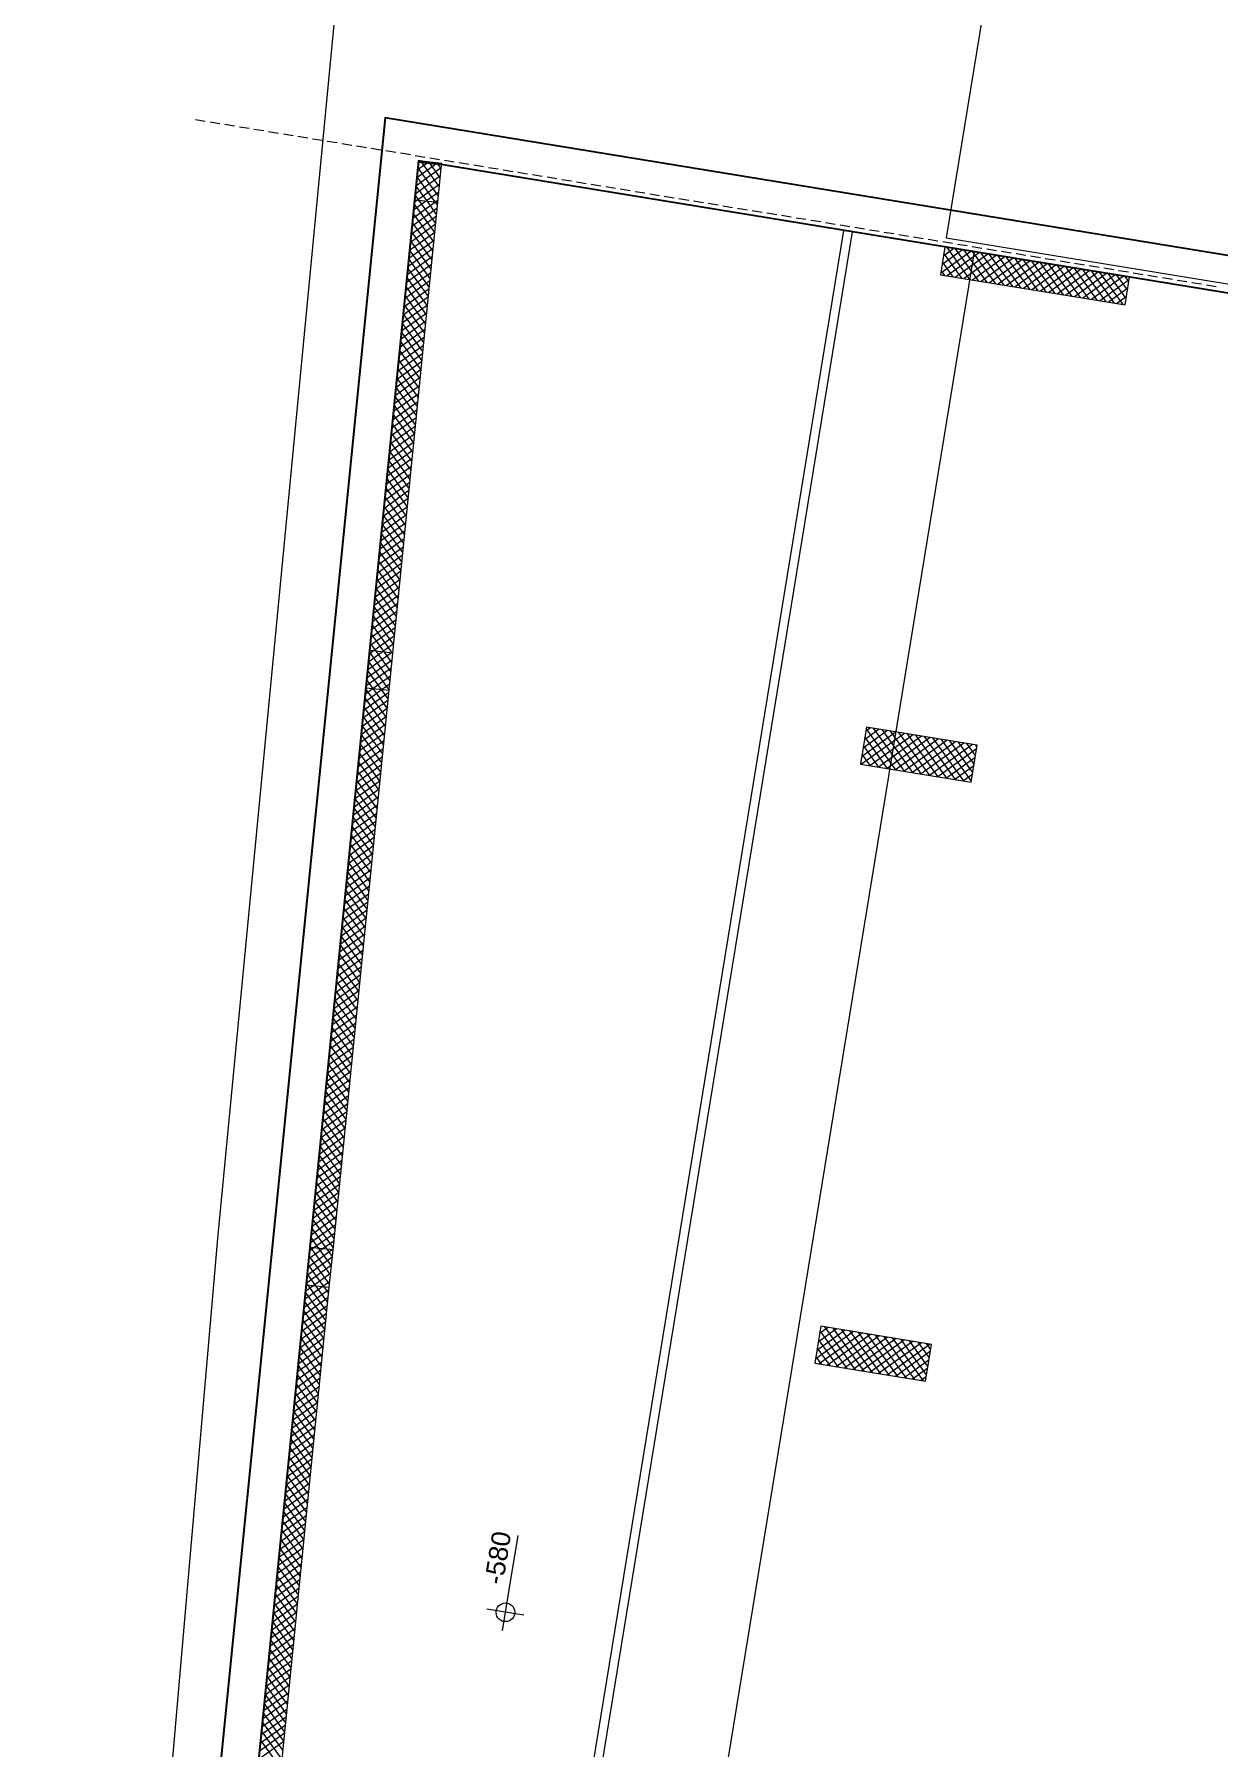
# Model space of a CAD drawing. Header units: metres. Extents: x 7511340 to 7511486, y 4692164 to 4692372.
# Drawn here: x 7511395.37 to 7511408.03, y 4692200.8 to 4692219.12 of the extents above; entities that cross this region are included whole.
import ezdxf

# ---------------------------------------------------------------- set-up
doc = ezdxf.new("R2010")
doc.units = ezdxf.units.M
doc.layers.add('Asfallt', color=97, linetype='Continuous', lineweight=0)
doc.layers.add('urbanizem', color=1, linetype='Continuous', lineweight=0)
for name, color, linetype in [('bodrumi', 5, 'Continuous'), ('e0', 4, 'Continuous'), ('e1', 4, 'Continuous'), ('PDF_Drawing & Figure', 5, 'Continuous')]:
    doc.layers.add(name, color=color, linetype=linetype)
for name, color, linetype, true_color in [('PDF_2D Drafting - General', 7, 'Continuous', 0x999999), ('PDF_A - Dimensionimi', 7, 'Continuous', 0x999999), ('PDF_A - Muret', 7, 'Continuous', 0xaaaaaa), ('PDF_A - Shtyllat', 7, 'Continuous', 0x999999), ('PDF_A - Shtyllat bodrum', 7, 'Continuous', 0x999999)]:
    doc.layers.add(name, color=color, linetype=linetype, true_color=true_color)
doc.styles.add('PDF Arial', font='arial.ttf')

msp = doc.modelspace()

# ---------------------------------------------------------------- linework, layer by layer
at = {"layer": 'Asfallt'}
msp.add_polyline3d([(7511404.403, 4692273.175, 619.961), (7511401.488, 4692249.649, 619.892), (7511397.329, 4692206.248, 619.854), (7511395.371, 4692183.618, 619.839), (7511395.627, 4692182.623, 619.894), (7511395.907, 4692181.586, 619.902), (7511396.191, 4692181.272, 619.919), (7511396.715, 4692180.907, 619.923), (7511397.256, 4692180.8, 619.878), (7511414.766, 4692176.268, 619.774), (7511418.852, 4692175.217, 619.731), (7511420.837, 4692174.645, 619.657), (7511421.531, 4692174.761, 619.63), (7511421.996, 4692174.813, 619.607), (7511422.248, 4692175.07, 619.631), (7511422.506, 4692175.39, 619.618), (7511422.614, 4692175.596, 619.693), (7511422.821, 4692175.949, 619.549), (7511423.13, 4692176.487, 619.53), (7511424.316, 4692177.369, 619.53), (7511433.508, 4692228.296, 619.412), (7511440.37, 4692264.898, 619.373)], dxfattribs=at)
at = {"layer": 'bodrumi', "elevation": 611, "flags": 128}
msp.add_lwpolyline([(7511422.033, 4692183.074), (7511426.969, 4692213.275), (7511399.479, 4692217.768), (7511396.566, 4692188.662, 0.396098), (7511397.817, 4692187.032)], format="xyb", close=True, dxfattribs=at)
at = {"layer": 'e0', "color": 6, "linetype": 'Continuous', "lineweight": 20, "elevation": 612.455, "flags": 128}
msp.add_lwpolyline([(7511422.212, 4692214.052), (7511418.191, 4692189.448), (7511401.403, 4692192.192), (7511405.424, 4692216.796)], dxfattribs=at)
at = {"layer": 'e1', "elevation": 613.255, "flags": 128}
msp.add_lwpolyline([(7511422.364, 4692182.615), (7511427.429, 4692213.605), (7511399.123, 4692218.231), (7511396.168, 4692188.702, 0.396098), (7511397.752, 4692186.637)], format="xyb", close=True, dxfattribs=at)
at = {"layer": 'e1', "linetype": 'Continuous', "lineweight": 20, "elevation": 613.255, "flags": 128}
msp.add_lwpolyline([(7511423.515, 4692213.839), (7511419.281, 4692187.933), (7511399.887, 4692191.102), (7511404.121, 4692217.009)], dxfattribs=at)
at = {"layer": 'PDF_2D Drafting - General', "color": 8, "lineweight": 9, "true_color": 0x7f7f7f, "elevation": 611}
for points in [[(7511399.479, 4692217.768), (7511396.566, 4692188.662)], [(7511426.969, 4692213.275), (7511399.479, 4692217.768)]]:
    msp.add_lwpolyline(points, dxfattribs=at)
at = {"layer": 'PDF_A - Dimensionimi', "lineweight": 5, "elevation": 611}
for points in [[(7511400.441, 4692202.45), (7511400.543, 4692203.073)], [(7511400.606, 4692202.22), (7511400.211, 4692202.285)], [(7511400.377, 4692202.055), (7511400.441, 4692202.45)]]:
    msp.add_lwpolyline(points, dxfattribs=at)
at = {"layer": 'PDF_A - Dimensionimi', "lineweight": 5}
msp.add_ellipse((7511400.409, 4692202.252, 611), major_axis=(-0.0987, 0.016), ratio=0.999839, dxfattribs=at)
at = {"layer": 'PDF_A - Muret', "color": 8, "lineweight": 18, "true_color": 0x7f7f7f, "elevation": 611}
for points in [[(7511399.479, 4692217.768), (7511399.477, 4692217.752)], [(7511399.728, 4692217.743), (7511399.479, 4692217.768)], [(7511399.726, 4692217.727), (7511399.728, 4692217.743)], [(7511399.437, 4692217.354), (7511398.955, 4692212.533)], [(7511399.204, 4692212.508), (7511399.686, 4692217.329)], [(7511398.915, 4692212.135), (7511398.316, 4692206.152)], [(7511398.565, 4692206.127), (7511399.164, 4692212.11)], [(7511398.276, 4692205.754), (7511397.657, 4692199.563)], [(7511397.906, 4692199.538), (7511398.525, 4692205.729)]]:
    msp.add_lwpolyline(points, dxfattribs=at)
at = {"layer": 'PDF_A - Muret', "lineweight": 9, "elevation": 611}
for points in [[(7511399.489, 4692217.767), (7511399.478, 4692217.759)], [(7511399.517, 4692217.748), (7511399.505, 4692217.765)], [(7511399.586, 4692217.757), (7511399.567, 4692217.743)], [(7511399.603, 4692217.74), (7511399.591, 4692217.756)], [(7511399.684, 4692217.747), (7511399.665, 4692217.733)], [(7511399.69, 4692217.731), (7511399.678, 4692217.748)], [(7511399.663, 4692217.332), (7511399.418, 4692217.155)], [(7511399.565, 4692217.341), (7511399.426, 4692217.241)], [(7511399.653, 4692217.002), (7511399.433, 4692217.309)], [(7511399.467, 4692217.351), (7511399.435, 4692217.328)], [(7511399.663, 4692217.1), (7511399.484, 4692217.35)], [(7511399.673, 4692217.197), (7511399.57, 4692217.341)], [(7511399.683, 4692217.295), (7511399.656, 4692217.332)], [(7511399.671, 4692217.177), (7511399.4, 4692216.983)], [(7511399.68, 4692217.264), (7511399.409, 4692217.069)], [(7511399.634, 4692216.806), (7511399.413, 4692217.113)], [(7511399.644, 4692216.904), (7511399.423, 4692217.211)], [(7511399.654, 4692217.005), (7511399.383, 4692216.81)], [(7511399.662, 4692217.091), (7511399.392, 4692216.896)], [(7511399.624, 4692216.709), (7511399.404, 4692217.015)], [(7511399.628, 4692216.746), (7511399.357, 4692216.551)], [(7511399.636, 4692216.832), (7511399.366, 4692216.638)], [(7511399.645, 4692216.919), (7511399.374, 4692216.724)], [(7511399.605, 4692216.513), (7511399.384, 4692216.82)], [(7511399.614, 4692216.611), (7511399.394, 4692216.918)], [(7511399.611, 4692216.574), (7511399.34, 4692216.379)], [(7511399.619, 4692216.66), (7511399.348, 4692216.465)], [(7511399.585, 4692216.318), (7511399.364, 4692216.624)], [(7511399.595, 4692216.415), (7511399.374, 4692216.722)], [(7511399.593, 4692216.401), (7511399.323, 4692216.206)], [(7511399.602, 4692216.487), (7511399.331, 4692216.293)], [(7511399.565, 4692216.122), (7511399.345, 4692216.429)], [(7511399.575, 4692216.22), (7511399.355, 4692216.527)], [(7511399.576, 4692216.228), (7511399.305, 4692216.034)], [(7511399.585, 4692216.315), (7511399.314, 4692216.12)], [(7511399.546, 4692215.927), (7511399.325, 4692216.233)], [(7511399.556, 4692216.024), (7511399.335, 4692216.331)], [(7511399.559, 4692216.056), (7511399.288, 4692215.861)], [(7511399.567, 4692216.142), (7511399.297, 4692215.948)], [(7511399.526, 4692215.731), (7511399.306, 4692216.038)], [(7511399.536, 4692215.829), (7511399.316, 4692216.136)], [(7511399.542, 4692215.883), (7511399.271, 4692215.689)], [(7511399.55, 4692215.97), (7511399.279, 4692215.775)], [(7511399.507, 4692215.536), (7511399.286, 4692215.842)], [(7511399.517, 4692215.633), (7511399.296, 4692215.94)], [(7511399.524, 4692215.711), (7511399.254, 4692215.516)], [(7511399.533, 4692215.797), (7511399.262, 4692215.602)], [(7511399.487, 4692215.34), (7511399.267, 4692215.647)], [(7511399.497, 4692215.438), (7511399.276, 4692215.745)], [(7511399.507, 4692215.538), (7511399.236, 4692215.344)], [(7511399.516, 4692215.625), (7511399.245, 4692215.43)], [(7511399.477, 4692215.242), (7511399.257, 4692215.549)], [(7511399.481, 4692215.279), (7511399.21, 4692215.085)], [(7511399.49, 4692215.366), (7511399.219, 4692215.171)], [(7511399.498, 4692215.452), (7511399.228, 4692215.257)], [(7511399.458, 4692215.047), (7511399.237, 4692215.354)], [(7511399.468, 4692215.145), (7511399.247, 4692215.451)], [(7511399.464, 4692215.107), (7511399.193, 4692214.912)], [(7511399.472, 4692215.193), (7511399.202, 4692214.999)], [(7511399.438, 4692214.852), (7511399.218, 4692215.158)], [(7511399.448, 4692214.949), (7511399.227, 4692215.256)], [(7511399.447, 4692214.934), (7511399.176, 4692214.74)], [(7511399.455, 4692215.021), (7511399.184, 4692214.826)], [(7511399.419, 4692214.656), (7511399.198, 4692214.963)], [(7511399.428, 4692214.754), (7511399.208, 4692215.061)], [(7511399.429, 4692214.762), (7511399.159, 4692214.567)], [(7511399.438, 4692214.848), (7511399.167, 4692214.653)], [(7511399.399, 4692214.461), (7511399.179, 4692214.767)], [(7511399.409, 4692214.558), (7511399.188, 4692214.865)], [(7511399.412, 4692214.589), (7511399.141, 4692214.395)], [(7511399.421, 4692214.676), (7511399.15, 4692214.481)], [(7511399.38, 4692214.265), (7511399.159, 4692214.572)], [(7511399.389, 4692214.363), (7511399.169, 4692214.67)], [(7511399.395, 4692214.417), (7511399.124, 4692214.222)], [(7511399.403, 4692214.503), (7511399.133, 4692214.308)], [(7511399.36, 4692214.07), (7511399.139, 4692214.376)], [(7511399.37, 4692214.167), (7511399.149, 4692214.474)], [(7511399.377, 4692214.244), (7511399.107, 4692214.05)], [(7511399.386, 4692214.33), (7511399.115, 4692214.136)], [(7511399.34, 4692213.874), (7511399.12, 4692214.181)], [(7511399.35, 4692213.972), (7511399.13, 4692214.279)], [(7511399.36, 4692214.072), (7511399.089, 4692213.877)], [(7511399.369, 4692214.158), (7511399.098, 4692213.963)], [(7511399.331, 4692213.776), (7511399.11, 4692214.083)], [(7511399.343, 4692213.899), (7511399.072, 4692213.704)], [(7511399.352, 4692213.985), (7511399.081, 4692213.791)], [(7511399.311, 4692213.581), (7511399.091, 4692213.888)], [(7511399.321, 4692213.679), (7511399.1, 4692213.985)], [(7511399.317, 4692213.64), (7511399.046, 4692213.446)], [(7511399.326, 4692213.727), (7511399.055, 4692213.532)], [(7511399.334, 4692213.813), (7511399.064, 4692213.618)], [(7511399.292, 4692213.385), (7511399.071, 4692213.692)], [(7511399.301, 4692213.483), (7511399.081, 4692213.79)], [(7511399.3, 4692213.468), (7511399.029, 4692213.273)], [(7511399.308, 4692213.554), (7511399.038, 4692213.359)], [(7511399.272, 4692213.19), (7511399.051, 4692213.497)], [(7511399.282, 4692213.288), (7511399.061, 4692213.594)], [(7511399.282, 4692213.295), (7511399.012, 4692213.101)], [(7511399.291, 4692213.382), (7511399.02, 4692213.187)], [(7511399.252, 4692212.994), (7511399.032, 4692213.301)], [(7511399.262, 4692213.092), (7511399.042, 4692213.399)], [(7511399.265, 4692213.123), (7511398.994, 4692212.928)], [(7511399.274, 4692213.209), (7511399.003, 4692213.014)], [(7511399.233, 4692212.799), (7511399.012, 4692213.106)], [(7511399.243, 4692212.897), (7511399.022, 4692213.204)], [(7511399.248, 4692212.95), (7511398.977, 4692212.756)], [(7511399.257, 4692213.036), (7511398.986, 4692212.842)], [(7511399.213, 4692212.604), (7511398.993, 4692212.91)], [(7511399.223, 4692212.701), (7511399.002, 4692213.008)], [(7511399.231, 4692212.778), (7511398.96, 4692212.583)], [(7511399.239, 4692212.864), (7511398.969, 4692212.669)], [(7511399.116, 4692212.517), (7511398.973, 4692212.715)], [(7511399.202, 4692212.508), (7511398.983, 4692212.813)], [(7511399.029, 4692212.525), (7511398.963, 4692212.617)], [(7511399.222, 4692212.691), (7511398.996, 4692212.529)], [(7511399.213, 4692212.605), (7511399.093, 4692212.519)], [(7511399.205, 4692212.519), (7511399.191, 4692212.509)], [(7511399.153, 4692212.001), (7511398.882, 4692211.807)], [(7511399.162, 4692212.087), (7511398.891, 4692211.893)], [(7511399.091, 4692212.117), (7511398.9, 4692211.979)], [(7511399.125, 4692211.724), (7511398.905, 4692212.031)], [(7511398.994, 4692212.127), (7511398.908, 4692212.065)], [(7511399.135, 4692211.822), (7511398.914, 4692212.128)], [(7511399.145, 4692211.919), (7511398.996, 4692212.127)], [(7511399.155, 4692212.017), (7511399.082, 4692212.118)], [(7511399.136, 4692211.829), (7511398.865, 4692211.634)], [(7511399.144, 4692211.915), (7511398.874, 4692211.72)], [(7511399.106, 4692211.528), (7511398.885, 4692211.835)], [(7511399.115, 4692211.626), (7511398.895, 4692211.933)], [(7511399.118, 4692211.656), (7511398.848, 4692211.461)], [(7511399.127, 4692211.742), (7511398.856, 4692211.548)], [(7511399.086, 4692211.333), (7511398.866, 4692211.64)], [(7511399.096, 4692211.431), (7511398.875, 4692211.737)], [(7511399.101, 4692211.484), (7511398.83, 4692211.289)], [(7511399.11, 4692211.57), (7511398.839, 4692211.375)], [(7511399.067, 4692211.137), (7511398.846, 4692211.444)], [(7511399.076, 4692211.235), (7511398.856, 4692211.542)], [(7511399.084, 4692211.311), (7511398.813, 4692211.116)], [(7511399.093, 4692211.397), (7511398.822, 4692211.203)], [(7511399.057, 4692211.04), (7511398.836, 4692211.346)], [(7511399.067, 4692211.139), (7511398.796, 4692210.944)], [(7511399.075, 4692211.225), (7511398.805, 4692211.03)], [(7511399.037, 4692210.844), (7511398.817, 4692211.151)], [(7511399.047, 4692210.942), (7511398.826, 4692211.249)], [(7511399.049, 4692210.966), (7511398.779, 4692210.771)], [(7511399.058, 4692211.052), (7511398.787, 4692210.858)], [(7511399.018, 4692210.649), (7511398.797, 4692210.955)], [(7511399.027, 4692210.746), (7511398.807, 4692211.053)], [(7511399.023, 4692210.707), (7511398.753, 4692210.512)], [(7511399.032, 4692210.793), (7511398.761, 4692210.599)], [(7511399.041, 4692210.88), (7511398.77, 4692210.685)], [(7511398.998, 4692210.453), (7511398.778, 4692210.76)], [(7511399.008, 4692210.551), (7511398.787, 4692210.858)], [(7511399.006, 4692210.535), (7511398.735, 4692210.34)], [(7511399.015, 4692210.621), (7511398.744, 4692210.426)], [(7511398.979, 4692210.258), (7511398.758, 4692210.564)], [(7511398.988, 4692210.355), (7511398.768, 4692210.662)], [(7511398.989, 4692210.362), (7511398.718, 4692210.167)], [(7511398.998, 4692210.448), (7511398.727, 4692210.254)], [(7511398.959, 4692210.062), (7511398.738, 4692210.369)], [(7511398.969, 4692210.16), (7511398.748, 4692210.467)], [(7511398.972, 4692210.19), (7511398.701, 4692209.995)], [(7511398.98, 4692210.276), (7511398.71, 4692210.081)], [(7511398.939, 4692209.867), (7511398.719, 4692210.174)], [(7511398.949, 4692209.965), (7511398.729, 4692210.271)], [(7511398.954, 4692210.017), (7511398.684, 4692209.822)], [(7511398.963, 4692210.103), (7511398.692, 4692209.909)], [(7511398.92, 4692209.671), (7511398.699, 4692209.978)], [(7511398.93, 4692209.769), (7511398.709, 4692210.076)], [(7511398.937, 4692209.845), (7511398.666, 4692209.65)], [(7511398.946, 4692209.931), (7511398.675, 4692209.736)], [(7511398.91, 4692209.574), (7511398.689, 4692209.88)], [(7511398.92, 4692209.672), (7511398.649, 4692209.477)], [(7511398.929, 4692209.758), (7511398.658, 4692209.564)], [(7511398.89, 4692209.378), (7511398.67, 4692209.685)], [(7511398.9, 4692209.476), (7511398.68, 4692209.783)], [(7511398.903, 4692209.499), (7511398.632, 4692209.305)], [(7511398.911, 4692209.586), (7511398.641, 4692209.391)], [(7511398.871, 4692209.183), (7511398.65, 4692209.489)], [(7511398.881, 4692209.28), (7511398.66, 4692209.587)], [(7511398.877, 4692209.241), (7511398.606, 4692209.046)], [(7511398.885, 4692209.327), (7511398.615, 4692209.132)], [(7511398.894, 4692209.413), (7511398.623, 4692209.219)], [(7511398.851, 4692208.987), (7511398.631, 4692209.294)], [(7511398.861, 4692209.085), (7511398.641, 4692209.392)], [(7511398.859, 4692209.068), (7511398.589, 4692208.873)], [(7511398.868, 4692209.154), (7511398.597, 4692208.96)], [(7511398.832, 4692208.792), (7511398.611, 4692209.098)], [(7511398.842, 4692208.889), (7511398.621, 4692209.196)], [(7511398.842, 4692208.895), (7511398.571, 4692208.701)], [(7511398.851, 4692208.982), (7511398.58, 4692208.787)], [(7511398.812, 4692208.596), (7511398.592, 4692208.903)], [(7511398.822, 4692208.694), (7511398.601, 4692209.001)], [(7511398.825, 4692208.723), (7511398.554, 4692208.528)], [(7511398.834, 4692208.809), (7511398.563, 4692208.615)], [(7511398.793, 4692208.401), (7511398.572, 4692208.707)], [(7511398.802, 4692208.498), (7511398.582, 4692208.805)], [(7511398.808, 4692208.55), (7511398.537, 4692208.356)], [(7511398.816, 4692208.637), (7511398.546, 4692208.442)], [(7511398.773, 4692208.205), (7511398.553, 4692208.512)], [(7511398.783, 4692208.303), (7511398.562, 4692208.61)], [(7511398.79, 4692208.378), (7511398.52, 4692208.183)], [(7511398.799, 4692208.464), (7511398.528, 4692208.269)], [(7511398.763, 4692208.107), (7511398.543, 4692208.414)], [(7511398.773, 4692208.205), (7511398.502, 4692208.011)], [(7511398.782, 4692208.292), (7511398.511, 4692208.097)], [(7511398.744, 4692207.912), (7511398.523, 4692208.219)], [(7511398.754, 4692208.01), (7511398.533, 4692208.316)], [(7511398.756, 4692208.033), (7511398.485, 4692207.838)], [(7511398.764, 4692208.119), (7511398.494, 4692207.924)], [(7511398.724, 4692207.716), (7511398.504, 4692208.023)], [(7511398.734, 4692207.814), (7511398.513, 4692208.121)], [(7511398.73, 4692207.774), (7511398.459, 4692207.579)], [(7511398.739, 4692207.86), (7511398.468, 4692207.666)], [(7511398.747, 4692207.947), (7511398.476, 4692207.752)], [(7511398.705, 4692207.521), (7511398.484, 4692207.828)], [(7511398.714, 4692207.619), (7511398.494, 4692207.925)], [(7511398.713, 4692207.601), (7511398.442, 4692207.407)], [(7511398.721, 4692207.688), (7511398.451, 4692207.493)], [(7511398.685, 4692207.325), (7511398.464, 4692207.632)], [(7511398.695, 4692207.423), (7511398.474, 4692207.73)], [(7511398.695, 4692207.429), (7511398.425, 4692207.234)], [(7511398.704, 4692207.515), (7511398.433, 4692207.321)], [(7511398.665, 4692207.13), (7511398.445, 4692207.437)], [(7511398.675, 4692207.228), (7511398.455, 4692207.534)], [(7511398.678, 4692207.256), (7511398.407, 4692207.062)], [(7511398.687, 4692207.343), (7511398.416, 4692207.148)], [(7511398.646, 4692206.935), (7511398.425, 4692207.241)], [(7511398.656, 4692207.032), (7511398.435, 4692207.339)], [(7511398.661, 4692207.084), (7511398.39, 4692206.889)], [(7511398.669, 4692207.17), (7511398.399, 4692206.975)], [(7511398.626, 4692206.739), (7511398.406, 4692207.046)], [(7511398.636, 4692206.837), (7511398.416, 4692207.143)], [(7511398.644, 4692206.911), (7511398.373, 4692206.717)], [(7511398.652, 4692206.998), (7511398.381, 4692206.803)], [(7511398.617, 4692206.641), (7511398.396, 4692206.948)], [(7511398.626, 4692206.739), (7511398.356, 4692206.544)], [(7511398.635, 4692206.825), (7511398.364, 4692206.63)], [(7511398.597, 4692206.446), (7511398.376, 4692206.753)], [(7511398.607, 4692206.544), (7511398.386, 4692206.85)], [(7511398.609, 4692206.566), (7511398.338, 4692206.372)], [(7511398.618, 4692206.653), (7511398.347, 4692206.458)], [(7511398.577, 4692206.25), (7511398.357, 4692206.557)], [(7511398.587, 4692206.348), (7511398.367, 4692206.655)], [(7511398.592, 4692206.394), (7511398.321, 4692206.199)], [(7511398.6, 4692206.48), (7511398.33, 4692206.285)], [(7511398.501, 4692206.133), (7511398.337, 4692206.362)], [(7511398.568, 4692206.153), (7511398.347, 4692206.459)], [(7511398.583, 4692206.307), (7511398.361, 4692206.147)], [(7511398.329, 4692206.151), (7511398.318, 4692206.166)], [(7511398.415, 4692206.142), (7511398.328, 4692206.264)], [(7511398.575, 4692206.221), (7511398.458, 4692206.138)], [(7511398.566, 4692206.135), (7511398.556, 4692206.128)], [(7511398.514, 4692205.617), (7511398.243, 4692205.423)], [(7511398.523, 4692205.704), (7511398.252, 4692205.509)], [(7511398.48, 4692205.273), (7511398.259, 4692205.58)], [(7511398.456, 4692205.736), (7511398.261, 4692205.595)], [(7511398.359, 4692205.746), (7511398.269, 4692205.681)], [(7511398.489, 4692205.371), (7511398.269, 4692205.677)], [(7511398.499, 4692205.468), (7511398.295, 4692205.752)], [(7511398.509, 4692205.566), (7511398.382, 4692205.743)], [(7511398.519, 4692205.664), (7511398.468, 4692205.735)], [(7511398.497, 4692205.445), (7511398.226, 4692205.25)], [(7511398.505, 4692205.531), (7511398.235, 4692205.336)], [(7511398.47, 4692205.175), (7511398.249, 4692205.482)], [(7511398.48, 4692205.272), (7511398.209, 4692205.077)], [(7511398.488, 4692205.358), (7511398.217, 4692205.164)], [(7511398.45, 4692204.98), (7511398.23, 4692205.286)], [(7511398.46, 4692205.077), (7511398.24, 4692205.384)], [(7511398.462, 4692205.1), (7511398.192, 4692204.905)], [(7511398.471, 4692205.186), (7511398.2, 4692204.991)], [(7511398.431, 4692204.784), (7511398.21, 4692205.091)], [(7511398.44, 4692204.882), (7511398.22, 4692205.189)], [(7511398.436, 4692204.841), (7511398.166, 4692204.646)], [(7511398.445, 4692204.927), (7511398.174, 4692204.732)], [(7511398.454, 4692205.013), (7511398.183, 4692204.819)], [(7511398.411, 4692204.589), (7511398.191, 4692204.895)], [(7511398.421, 4692204.686), (7511398.2, 4692204.993)], [(7511398.419, 4692204.668), (7511398.148, 4692204.474)], [(7511398.428, 4692204.755), (7511398.157, 4692204.56)], [(7511398.392, 4692204.393), (7511398.171, 4692204.7)], [(7511398.401, 4692204.491), (7511398.181, 4692204.798)], [(7511398.402, 4692204.496), (7511398.131, 4692204.301)], [(7511398.41, 4692204.582), (7511398.14, 4692204.387)], [(7511398.372, 4692204.198), (7511398.151, 4692204.505)], [(7511398.382, 4692204.296), (7511398.161, 4692204.602)], [(7511398.385, 4692204.323), (7511398.114, 4692204.129)], [(7511398.393, 4692204.41), (7511398.122, 4692204.215)], [(7511398.352, 4692204.002), (7511398.132, 4692204.309)], [(7511398.362, 4692204.1), (7511398.142, 4692204.407)], [(7511398.367, 4692204.151), (7511398.097, 4692203.956)], [(7511398.376, 4692204.237), (7511398.105, 4692204.042)], [(7511398.333, 4692203.807), (7511398.112, 4692204.114)], [(7511398.343, 4692203.905), (7511398.122, 4692204.211)], [(7511398.35, 4692203.978), (7511398.079, 4692203.783)], [(7511398.359, 4692204.064), (7511398.088, 4692203.87)], [(7511398.323, 4692203.709), (7511398.103, 4692204.016)], [(7511398.333, 4692203.806), (7511398.062, 4692203.611)], [(7511398.341, 4692203.892), (7511398.071, 4692203.697)], [(7511398.304, 4692203.514), (7511398.083, 4692203.82)], [(7511398.313, 4692203.611), (7511398.093, 4692203.918)], [(7511398.316, 4692203.633), (7511398.045, 4692203.438)], [(7511398.324, 4692203.719), (7511398.053, 4692203.525)], [(7511398.284, 4692203.318), (7511398.063, 4692203.625)], [(7511398.294, 4692203.416), (7511398.073, 4692203.723)], [(7511398.29, 4692203.374), (7511398.019, 4692203.18)], [(7511398.298, 4692203.461), (7511398.028, 4692203.266)], [(7511398.307, 4692203.547), (7511398.036, 4692203.352)], [(7511398.264, 4692203.123), (7511398.044, 4692203.429)], [(7511398.274, 4692203.22), (7511398.054, 4692203.527)], [(7511398.272, 4692203.202), (7511398.002, 4692203.007)], [(7511398.281, 4692203.288), (7511398.01, 4692203.093)], [(7511398.245, 4692202.927), (7511398.024, 4692203.234)], [(7511398.255, 4692203.025), (7511398.034, 4692203.332)], [(7511398.255, 4692203.029), (7511397.984, 4692202.835)], [(7511398.264, 4692203.115), (7511397.993, 4692202.921)], [(7511398.225, 4692202.732), (7511398.005, 4692203.038)], [(7511398.235, 4692202.829), (7511398.015, 4692203.136)], [(7511398.238, 4692202.857), (7511397.967, 4692202.662)], [(7511398.246, 4692202.943), (7511397.976, 4692202.748)], [(7511398.206, 4692202.536), (7511397.985, 4692202.843)], [(7511398.216, 4692202.634), (7511397.995, 4692202.941)], [(7511398.221, 4692202.684), (7511397.95, 4692202.489)], [(7511398.229, 4692202.77), (7511397.958, 4692202.576)], [(7511398.186, 4692202.341), (7511397.966, 4692202.647)], [(7511398.196, 4692202.438), (7511397.975, 4692202.745)], [(7511398.203, 4692202.512), (7511397.933, 4692202.317)], [(7511398.212, 4692202.598), (7511397.941, 4692202.403)], [(7511398.176, 4692202.243), (7511397.956, 4692202.55)], [(7511398.186, 4692202.339), (7511397.915, 4692202.144)], [(7511398.195, 4692202.425), (7511397.924, 4692202.231)], [(7511398.157, 4692202.048), (7511397.936, 4692202.354)], [(7511398.167, 4692202.145), (7511397.946, 4692202.452)], [(7511398.169, 4692202.166), (7511397.898, 4692201.972)], [(7511398.177, 4692202.253), (7511397.907, 4692202.058)], [(7511398.137, 4692201.852), (7511397.917, 4692202.159)], [(7511398.147, 4692201.95), (7511397.926, 4692202.257)], [(7511398.143, 4692201.908), (7511397.872, 4692201.713)], [(7511398.151, 4692201.994), (7511397.881, 4692201.799)], [(7511398.16, 4692202.08), (7511397.889, 4692201.886)], [(7511398.118, 4692201.657), (7511397.897, 4692201.963)], [(7511398.127, 4692201.754), (7511397.907, 4692202.061)], [(7511398.126, 4692201.735), (7511397.855, 4692201.54)], [(7511398.134, 4692201.821), (7511397.863, 4692201.627)], [(7511398.098, 4692201.461), (7511397.878, 4692201.768)], [(7511398.108, 4692201.559), (7511397.887, 4692201.866)], [(7511398.108, 4692201.563), (7511397.838, 4692201.368)], [(7511398.117, 4692201.649), (7511397.846, 4692201.454)], [(7511398.079, 4692201.266), (7511397.858, 4692201.572)], [(7511398.088, 4692201.363), (7511397.868, 4692201.67)], [(7511398.091, 4692201.39), (7511397.82, 4692201.195)], [(7511398.1, 4692201.476), (7511397.829, 4692201.282)], [(7511398.059, 4692201.07), (7511397.838, 4692201.377)], [(7511398.069, 4692201.168), (7511397.848, 4692201.475)], [(7511398.074, 4692201.218), (7511397.803, 4692201.023)], [(7511398.082, 4692201.304), (7511397.812, 4692201.109)], [(7511398.039, 4692200.875), (7511397.819, 4692201.181)], [(7511398.049, 4692200.972), (7511397.829, 4692201.279)], [(7511398.056, 4692201.045), (7511397.786, 4692200.85)], [(7511398.065, 4692201.131), (7511397.794, 4692200.937)], [(7511398.03, 4692200.777), (7511397.809, 4692201.084)], [(7511398.039, 4692200.872), (7511397.768, 4692200.678)], [(7511398.048, 4692200.959), (7511397.777, 4692200.764)], [(7511398.01, 4692200.581), (7511397.79, 4692200.888)], [(7511398.02, 4692200.679), (7511397.799, 4692200.986)]]:
    msp.add_lwpolyline(points, dxfattribs=at)
at = {"layer": 'PDF_A - Shtyllat', "color": 8, "lineweight": 18, "true_color": 0x7f7f7f, "elevation": 611}
for points in [[(7511405.107, 4692216.848), (7511405.059, 4692216.552)], [(7511407.081, 4692216.525), (7511405.107, 4692216.848)], [(7511405.059, 4692216.552), (7511407.033, 4692216.229)], [(7511407.033, 4692216.229), (7511407.081, 4692216.525)], [(7511404.269, 4692211.716), (7511404.204, 4692211.321)], [(7511405.453, 4692211.522), (7511404.269, 4692211.716)], [(7511405.388, 4692211.127), (7511405.453, 4692211.522)], [(7511404.204, 4692211.321), (7511405.388, 4692211.127)], [(7511403.78, 4692205.31), (7511403.716, 4692204.916)], [(7511404.965, 4692205.117), (7511403.78, 4692205.31)], [(7511404.9, 4692204.722), (7511404.965, 4692205.117)], [(7511403.716, 4692204.916), (7511404.9, 4692204.722)]]:
    msp.add_lwpolyline(points, dxfattribs=at)
at = {"layer": 'PDF_A - Shtyllat', "lineweight": 5, "elevation": 611}
for points in [[(7511405.385, 4692216.802), (7511405.062, 4692216.57)], [(7511405.294, 4692216.817), (7511405.077, 4692216.661)], [(7511405.203, 4692216.832), (7511405.092, 4692216.752)], [(7511405.288, 4692216.514), (7511405.097, 4692216.781)], [(7511405.113, 4692216.847), (7511405.107, 4692216.843)], [(7511405.379, 4692216.499), (7511405.131, 4692216.844)], [(7511405.476, 4692216.788), (7511405.131, 4692216.54)], [(7511405.47, 4692216.485), (7511405.222, 4692216.829)], [(7511405.566, 4692216.773), (7511405.222, 4692216.525)], [(7511405.56, 4692216.47), (7511405.313, 4692216.814)], [(7511405.657, 4692216.758), (7511405.313, 4692216.51)], [(7511405.651, 4692216.455), (7511405.403, 4692216.799)], [(7511405.742, 4692216.44), (7511405.494, 4692216.784)], [(7511405.832, 4692216.425), (7511405.585, 4692216.77)], [(7511405.923, 4692216.41), (7511405.676, 4692216.755)], [(7511405.107, 4692216.544), (7511405.067, 4692216.599)], [(7511405.197, 4692216.529), (7511405.082, 4692216.69)], [(7511405.748, 4692216.743), (7511405.403, 4692216.495)], [(7511405.838, 4692216.728), (7511405.494, 4692216.481)], [(7511405.929, 4692216.713), (7511405.585, 4692216.466)], [(7511406.02, 4692216.699), (7511405.675, 4692216.451)], [(7511406.014, 4692216.396), (7511405.766, 4692216.74)], [(7511406.111, 4692216.684), (7511405.766, 4692216.436)], [(7511406.105, 4692216.381), (7511405.857, 4692216.725)], [(7511406.201, 4692216.669), (7511405.857, 4692216.421)], [(7511406.195, 4692216.366), (7511405.948, 4692216.71)], [(7511406.292, 4692216.654), (7511405.948, 4692216.406)], [(7511406.286, 4692216.351), (7511406.038, 4692216.696)], [(7511406.383, 4692216.639), (7511406.038, 4692216.392)], [(7511406.377, 4692216.336), (7511406.129, 4692216.681)], [(7511406.474, 4692216.624), (7511406.129, 4692216.377)], [(7511406.468, 4692216.321), (7511406.22, 4692216.666)], [(7511406.564, 4692216.61), (7511406.22, 4692216.362)], [(7511406.655, 4692216.595), (7511406.31, 4692216.347)], [(7511406.558, 4692216.307), (7511406.311, 4692216.651)], [(7511406.649, 4692216.292), (7511406.401, 4692216.636)], [(7511406.746, 4692216.58), (7511406.401, 4692216.332)], [(7511406.74, 4692216.277), (7511406.492, 4692216.621)], [(7511406.836, 4692216.565), (7511406.492, 4692216.317)], [(7511406.83, 4692216.262), (7511406.583, 4692216.607)], [(7511406.921, 4692216.247), (7511406.674, 4692216.592)], [(7511407.012, 4692216.233), (7511406.764, 4692216.577)], [(7511407.044, 4692216.299), (7511406.855, 4692216.562)], [(7511406.927, 4692216.55), (7511406.583, 4692216.303)], [(7511407.018, 4692216.535), (7511406.673, 4692216.288)], [(7511407.077, 4692216.498), (7511406.764, 4692216.273)], [(7511407.062, 4692216.407), (7511406.855, 4692216.258)], [(7511407.059, 4692216.389), (7511406.946, 4692216.547)], [(7511407.074, 4692216.48), (7511407.036, 4692216.532)], [(7511407.047, 4692216.316), (7511406.946, 4692216.243)], [(7511404.585, 4692211.664), (7511404.217, 4692211.399)], [(7511404.676, 4692211.649), (7511404.217, 4692211.319)], [(7511404.494, 4692211.679), (7511404.232, 4692211.49)], [(7511404.404, 4692211.694), (7511404.247, 4692211.581)], [(7511404.313, 4692211.708), (7511404.261, 4692211.671)], [(7511404.583, 4692211.259), (7511404.266, 4692211.7)], [(7511404.767, 4692211.634), (7511404.307, 4692211.304)], [(7511404.674, 4692211.244), (7511404.344, 4692211.703)], [(7511404.857, 4692211.619), (7511404.398, 4692211.289)], [(7511404.765, 4692211.229), (7511404.435, 4692211.689)], [(7511404.856, 4692211.214), (7511404.525, 4692211.674)], [(7511404.946, 4692211.2), (7511404.616, 4692211.659)], [(7511405.037, 4692211.185), (7511404.707, 4692211.644)], [(7511405.128, 4692211.17), (7511404.798, 4692211.629)], [(7511404.402, 4692211.289), (7511404.236, 4692211.519)], [(7511404.493, 4692211.274), (7511404.251, 4692211.61)], [(7511404.948, 4692211.605), (7511404.489, 4692211.274)], [(7511405.039, 4692211.59), (7511404.579, 4692211.26)], [(7511405.13, 4692211.575), (7511404.67, 4692211.245)], [(7511405.22, 4692211.56), (7511404.761, 4692211.23)], [(7511405.311, 4692211.545), (7511404.852, 4692211.215)], [(7511405.219, 4692211.155), (7511404.888, 4692211.614)], [(7511405.402, 4692211.53), (7511404.942, 4692211.2)], [(7511405.309, 4692211.14), (7511404.979, 4692211.6)], [(7511405.446, 4692211.483), (7511405.033, 4692211.185)], [(7511405.39, 4692211.139), (7511405.07, 4692211.585)], [(7511405.405, 4692211.23), (7511405.16, 4692211.57)], [(7511405.42, 4692211.32), (7511405.251, 4692211.555)], [(7511405.435, 4692211.411), (7511405.342, 4692211.54)], [(7511405.45, 4692211.502), (7511405.433, 4692211.525)], [(7511404.221, 4692211.318), (7511404.207, 4692211.337)], [(7511404.311, 4692211.303), (7511404.222, 4692211.428)], [(7511405.432, 4692211.392), (7511405.124, 4692211.171)], [(7511405.417, 4692211.301), (7511405.215, 4692211.156)], [(7511405.402, 4692211.21), (7511405.305, 4692211.141)], [(7511404.131, 4692205.253), (7511403.723, 4692204.959)], [(7511404.041, 4692205.268), (7511403.738, 4692205.05)], [(7511403.95, 4692205.283), (7511403.753, 4692205.141)], [(7511404.222, 4692205.238), (7511403.763, 4692204.908)], [(7511403.859, 4692205.297), (7511403.767, 4692205.232)], [(7511404.061, 4692204.859), (7511403.772, 4692205.261)], [(7511404.152, 4692204.844), (7511403.822, 4692205.304)], [(7511404.313, 4692205.223), (7511403.853, 4692204.893)], [(7511404.243, 4692204.829), (7511403.912, 4692205.289)], [(7511404.403, 4692205.208), (7511403.944, 4692204.878)], [(7511404.333, 4692204.815), (7511404.003, 4692205.274)], [(7511404.424, 4692204.8), (7511404.094, 4692205.259)], [(7511404.515, 4692204.785), (7511404.185, 4692205.244)], [(7511404.606, 4692204.77), (7511404.275, 4692205.229)], [(7511404.696, 4692204.755), (7511404.366, 4692205.215)], [(7511403.88, 4692204.889), (7511403.743, 4692205.079)], [(7511403.971, 4692204.874), (7511403.757, 4692205.17)], [(7511404.494, 4692205.194), (7511404.035, 4692204.863)], [(7511404.585, 4692205.179), (7511404.126, 4692204.849)], [(7511404.676, 4692205.164), (7511404.216, 4692204.834)], [(7511404.766, 4692205.149), (7511404.307, 4692204.819)], [(7511404.857, 4692205.134), (7511404.398, 4692204.804)], [(7511404.787, 4692204.74), (7511404.457, 4692205.2)], [(7511404.948, 4692205.119), (7511404.489, 4692204.789)], [(7511404.878, 4692204.726), (7511404.548, 4692205.185)], [(7511404.953, 4692205.043), (7511404.579, 4692204.774)], [(7511404.911, 4692204.79), (7511404.638, 4692205.17)], [(7511404.926, 4692204.881), (7511404.729, 4692205.155)], [(7511404.941, 4692204.972), (7511404.82, 4692205.14)], [(7511404.956, 4692205.062), (7511404.91, 4692205.126)], [(7511403.789, 4692204.904), (7511403.728, 4692204.989)], [(7511404.938, 4692204.952), (7511404.67, 4692204.76)], [(7511404.923, 4692204.861), (7511404.761, 4692204.745)], [(7511404.908, 4692204.771), (7511404.851, 4692204.73)]]:
    msp.add_lwpolyline(points, dxfattribs=at)
at = {"layer": 'PDF_A - Shtyllat bodrum', "color": 8, "lineweight": 18, "true_color": 0x7f7f7f, "elevation": 611}
for points in [[(7511399.477, 4692217.752), (7511399.437, 4692217.354)], [(7511399.726, 4692217.727), (7511399.477, 4692217.752)], [(7511399.686, 4692217.329), (7511399.726, 4692217.727)], [(7511399.437, 4692217.354), (7511399.686, 4692217.329)], [(7511398.955, 4692212.533), (7511398.915, 4692212.135)], [(7511399.204, 4692212.508), (7511398.955, 4692212.533)], [(7511399.164, 4692212.11), (7511399.204, 4692212.508)], [(7511398.915, 4692212.135), (7511399.164, 4692212.11)], [(7511398.316, 4692206.152), (7511398.276, 4692205.754)], [(7511398.565, 4692206.127), (7511398.316, 4692206.152)], [(7511398.525, 4692205.729), (7511398.565, 4692206.127)], [(7511398.276, 4692205.754), (7511398.525, 4692205.729)]]:
    msp.add_lwpolyline(points, dxfattribs=at)
at = {"layer": 'PDF_A - Shtyllat bodrum', "lineweight": 5, "elevation": 611}
for points in [[(7511399.723, 4692217.695), (7511399.452, 4692217.5)], [(7511399.665, 4692217.733), (7511399.461, 4692217.587)], [(7511399.567, 4692217.743), (7511399.469, 4692217.673)], [(7511399.693, 4692217.393), (7511399.472, 4692217.7)], [(7511399.702, 4692217.491), (7511399.517, 4692217.748)], [(7511399.712, 4692217.588), (7511399.603, 4692217.74)], [(7511399.722, 4692217.686), (7511399.69, 4692217.731)], [(7511399.714, 4692217.609), (7511399.443, 4692217.414)], [(7511399.57, 4692217.341), (7511399.452, 4692217.504)], [(7511399.656, 4692217.332), (7511399.462, 4692217.602)], [(7511399.706, 4692217.522), (7511399.467, 4692217.351)], [(7511399.484, 4692217.35), (7511399.443, 4692217.406)], [(7511399.697, 4692217.436), (7511399.565, 4692217.341)], [(7511399.688, 4692217.35), (7511399.663, 4692217.332)], [(7511399.196, 4692212.433), (7511398.925, 4692212.238)], [(7511399.191, 4692212.509), (7511398.934, 4692212.324)], [(7511399.093, 4692212.519), (7511398.943, 4692212.41)], [(7511399.164, 4692212.115), (7511398.944, 4692212.422)], [(7511398.996, 4692212.529), (7511398.951, 4692212.497)], [(7511399.174, 4692212.213), (7511398.954, 4692212.519)], [(7511399.184, 4692212.31), (7511399.029, 4692212.525)], [(7511399.194, 4692212.408), (7511399.116, 4692212.517)], [(7511399.203, 4692212.506), (7511399.202, 4692212.508)], [(7511399.188, 4692212.346), (7511398.917, 4692212.152)], [(7511398.996, 4692212.127), (7511398.924, 4692212.226)], [(7511399.082, 4692212.118), (7511398.934, 4692212.324)], [(7511399.179, 4692212.26), (7511398.994, 4692212.127)], [(7511399.17, 4692212.174), (7511399.091, 4692212.117)], [(7511398.556, 4692206.128), (7511398.295, 4692205.94)], [(7511398.458, 4692206.138), (7511398.304, 4692206.027)], [(7511398.361, 4692206.147), (7511398.312, 4692206.113)], [(7511398.538, 4692205.859), (7511398.329, 4692206.151)], [(7511398.548, 4692205.957), (7511398.415, 4692206.142)], [(7511398.558, 4692206.055), (7511398.501, 4692206.133)], [(7511398.549, 4692205.962), (7511398.278, 4692205.768)], [(7511398.557, 4692206.049), (7511398.287, 4692205.854)], [(7511398.468, 4692205.735), (7511398.298, 4692205.971)], [(7511398.529, 4692205.762), (7511398.308, 4692206.068)], [(7511398.295, 4692205.752), (7511398.279, 4692205.775)], [(7511398.382, 4692205.743), (7511398.288, 4692205.873)], [(7511398.54, 4692205.876), (7511398.359, 4692205.746)], [(7511398.531, 4692205.79), (7511398.456, 4692205.736)]]:
    msp.add_lwpolyline(points, dxfattribs=at)
at = {"layer": 'PDF_Drawing & Figure', "lineweight": 18, "elevation": 611}
for points in [[(7511397.198, 4692218.191), (7511397.094, 4692218.208)], [(7511397.355, 4692218.166), (7511397.25, 4692218.183)], [(7511397.511, 4692218.14), (7511397.407, 4692218.157)], [(7511397.668, 4692218.114), (7511397.564, 4692218.131)], [(7511397.825, 4692218.089), (7511397.72, 4692218.106)], [(7511397.982, 4692218.063), (7511397.877, 4692218.08)], [(7511398.138, 4692218.037), (7511398.034, 4692218.055)], [(7511398.295, 4692218.012), (7511398.19, 4692218.029)], [(7511398.452, 4692217.986), (7511398.347, 4692218.003)], [(7511398.608, 4692217.961), (7511398.504, 4692217.978)], [(7511398.765, 4692217.935), (7511398.66, 4692217.952)], [(7511398.922, 4692217.909), (7511398.817, 4692217.927)], [(7511399.078, 4692217.884), (7511398.974, 4692217.901)], [(7511399.235, 4692217.858), (7511399.13, 4692217.875)], [(7511399.392, 4692217.833), (7511399.287, 4692217.85)], [(7511399.548, 4692217.807), (7511399.444, 4692217.824)], [(7511399.705, 4692217.781), (7511399.601, 4692217.798)], [(7511399.862, 4692217.756), (7511399.757, 4692217.773)], [(7511400.018, 4692217.73), (7511399.914, 4692217.747)], [(7511400.175, 4692217.705), (7511400.071, 4692217.722)], [(7511400.332, 4692217.679), (7511400.227, 4692217.696)], [(7511400.488, 4692217.653), (7511400.384, 4692217.67)], [(7511400.645, 4692217.628), (7511400.541, 4692217.645)], [(7511400.802, 4692217.602), (7511400.697, 4692217.619)], [(7511400.958, 4692217.577), (7511400.854, 4692217.594)], [(7511401.115, 4692217.551), (7511401.011, 4692217.568)], [(7511401.272, 4692217.525), (7511401.167, 4692217.542)], [(7511401.428, 4692217.5), (7511401.324, 4692217.517)], [(7511401.585, 4692217.474), (7511401.481, 4692217.491)], [(7511401.742, 4692217.449), (7511401.637, 4692217.466)], [(7511401.898, 4692217.423), (7511401.794, 4692217.44)], [(7511402.055, 4692217.397), (7511401.951, 4692217.414)], [(7511402.212, 4692217.372), (7511402.107, 4692217.389)], [(7511402.368, 4692217.346), (7511402.264, 4692217.363)], [(7511402.525, 4692217.32), (7511402.421, 4692217.338)], [(7511402.682, 4692217.295), (7511402.577, 4692217.312)], [(7511402.838, 4692217.269), (7511402.734, 4692217.286)], [(7511402.995, 4692217.244), (7511402.891, 4692217.261)], [(7511403.152, 4692217.218), (7511403.047, 4692217.235)], [(7511403.309, 4692217.192), (7511403.204, 4692217.21)], [(7511403.465, 4692217.167), (7511403.361, 4692217.184)], [(7511403.622, 4692217.141), (7511403.517, 4692217.158)], [(7511403.779, 4692217.116), (7511403.674, 4692217.133)], [(7511403.935, 4692217.09), (7511403.831, 4692217.107)], [(7511404.092, 4692217.064), (7511403.987, 4692217.081)], [(7511404.249, 4692217.039), (7511404.144, 4692217.056)], [(7511404.405, 4692217.013), (7511404.301, 4692217.03)], [(7511404.562, 4692216.988), (7511404.458, 4692217.005)], [(7511404.719, 4692216.962), (7511404.614, 4692216.979)], [(7511404.875, 4692216.936), (7511404.771, 4692216.953)], [(7511405.032, 4692216.911), (7511404.928, 4692216.928)], [(7511405.189, 4692216.885), (7511405.084, 4692216.902)], [(7511405.345, 4692216.86), (7511405.241, 4692216.877)], [(7511405.502, 4692216.834), (7511405.398, 4692216.851)], [(7511405.659, 4692216.808), (7511405.554, 4692216.825)], [(7511405.815, 4692216.783), (7511405.711, 4692216.8)], [(7511405.972, 4692216.757), (7511405.868, 4692216.774)], [(7511406.129, 4692216.731), (7511406.024, 4692216.749)], [(7511406.285, 4692216.706), (7511406.181, 4692216.723)], [(7511406.442, 4692216.68), (7511406.338, 4692216.697)], [(7511406.599, 4692216.655), (7511406.494, 4692216.672)], [(7511406.755, 4692216.629), (7511406.651, 4692216.646)], [(7511406.912, 4692216.603), (7511406.808, 4692216.621)], [(7511407.069, 4692216.578), (7511406.964, 4692216.595)], [(7511407.225, 4692216.552), (7511407.121, 4692216.569)], [(7511407.382, 4692216.527), (7511407.278, 4692216.544)], [(7511407.539, 4692216.501), (7511407.434, 4692216.518)], [(7511407.695, 4692216.475), (7511407.591, 4692216.492)], [(7511407.852, 4692216.45), (7511407.748, 4692216.467)], [(7511408.009, 4692216.424), (7511407.904, 4692216.441)]]:
    msp.add_lwpolyline(points, dxfattribs=at)
at = {"layer": 'urbanizem', "color": 253, "linetype": 'Continuous', "true_color": 0x999999, "elevation": 611, "flags": 128}
for points in [[(7511422.887, 4692214.043), (7511424.669, 4692224.947), (7511423.436, 4692225.149), (7511427.283, 4692248.687), (7511428.516, 4692248.486), (7511428.581, 4692248.881), (7511410.816, 4692251.784), (7511407.88, 4692233.822), (7511408.423, 4692233.733), (7511407.939, 4692230.773), (7511407.397, 4692230.862), (7511405.122, 4692216.946)], [(7511418.107, 4692189.138), (7511420.785, 4692205.52), (7511421.477, 4692205.407), (7511422.872, 4692213.944), (7511404.024, 4692217.025), (7511399.951, 4692192.105)]]:
    msp.add_lwpolyline(points, close=True, dxfattribs=at)

# ---------------------------------------------------------------- texts
at = {"layer": 'PDF_A - Dimensionimi', "insert": (7511400.383, 4692202.538, 611), "char_height": 0.20212, "attachment_point": 7, "rotation": 80.7175, "style": 'PDF Arial'}
msp.add_mtext('\\W1.005032;-580', dxfattribs=at)

doc.saveas('drawing.dxf')
